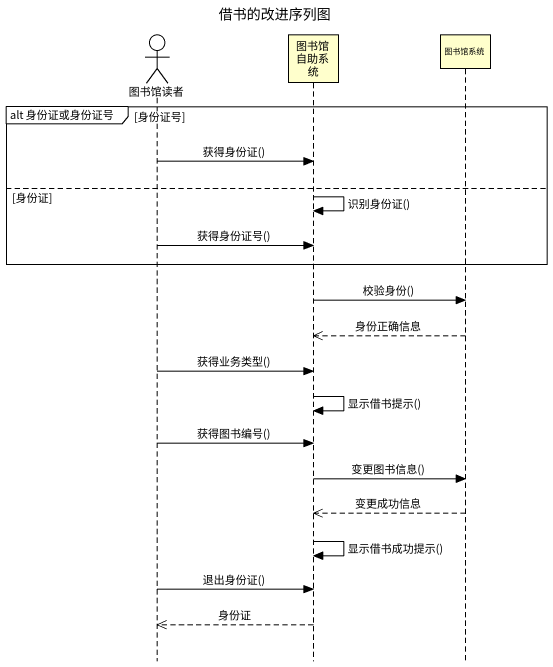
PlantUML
@startuml
title 借书的改进序列图
hide footbox
actor 图书馆读者
participant 图书馆自助系统
participant 图书馆系统

group alt 身份证或身份证号 [身份证号]
  图书馆读者 -> 图书馆自助系统 : 获得身份证()
else 身份证
  图书馆自助系统 -> 图书馆自助系统 : 识别身份证()
  图书馆读者 -> 图书馆自助系统 : 获得身份证号()
end
图书馆自助系统 -> 图书馆系统 : 校验身份()
图书馆系统 -->> 图书馆自助系统 : 身份正确信息
图书馆读者 -> 图书馆自助系统 : 获得业务类型()
图书馆自助系统 -> 图书馆自助系统 : 显示借书提示()
图书馆读者 -> 图书馆自助系统 : 获得图书编号()
图书馆自助系统 -> 图书馆系统 : 变更图书信息()
图书馆系统 -->> 图书馆自助系统 : 变更成功信息
图书馆自助系统 -> 图书馆自助系统 : 显示借书成功提示()
图书馆读者 -> 图书馆自助系统 : 退出身份证()
图书馆自助系统 -->> 图书馆读者 : 身份证
@enduml
